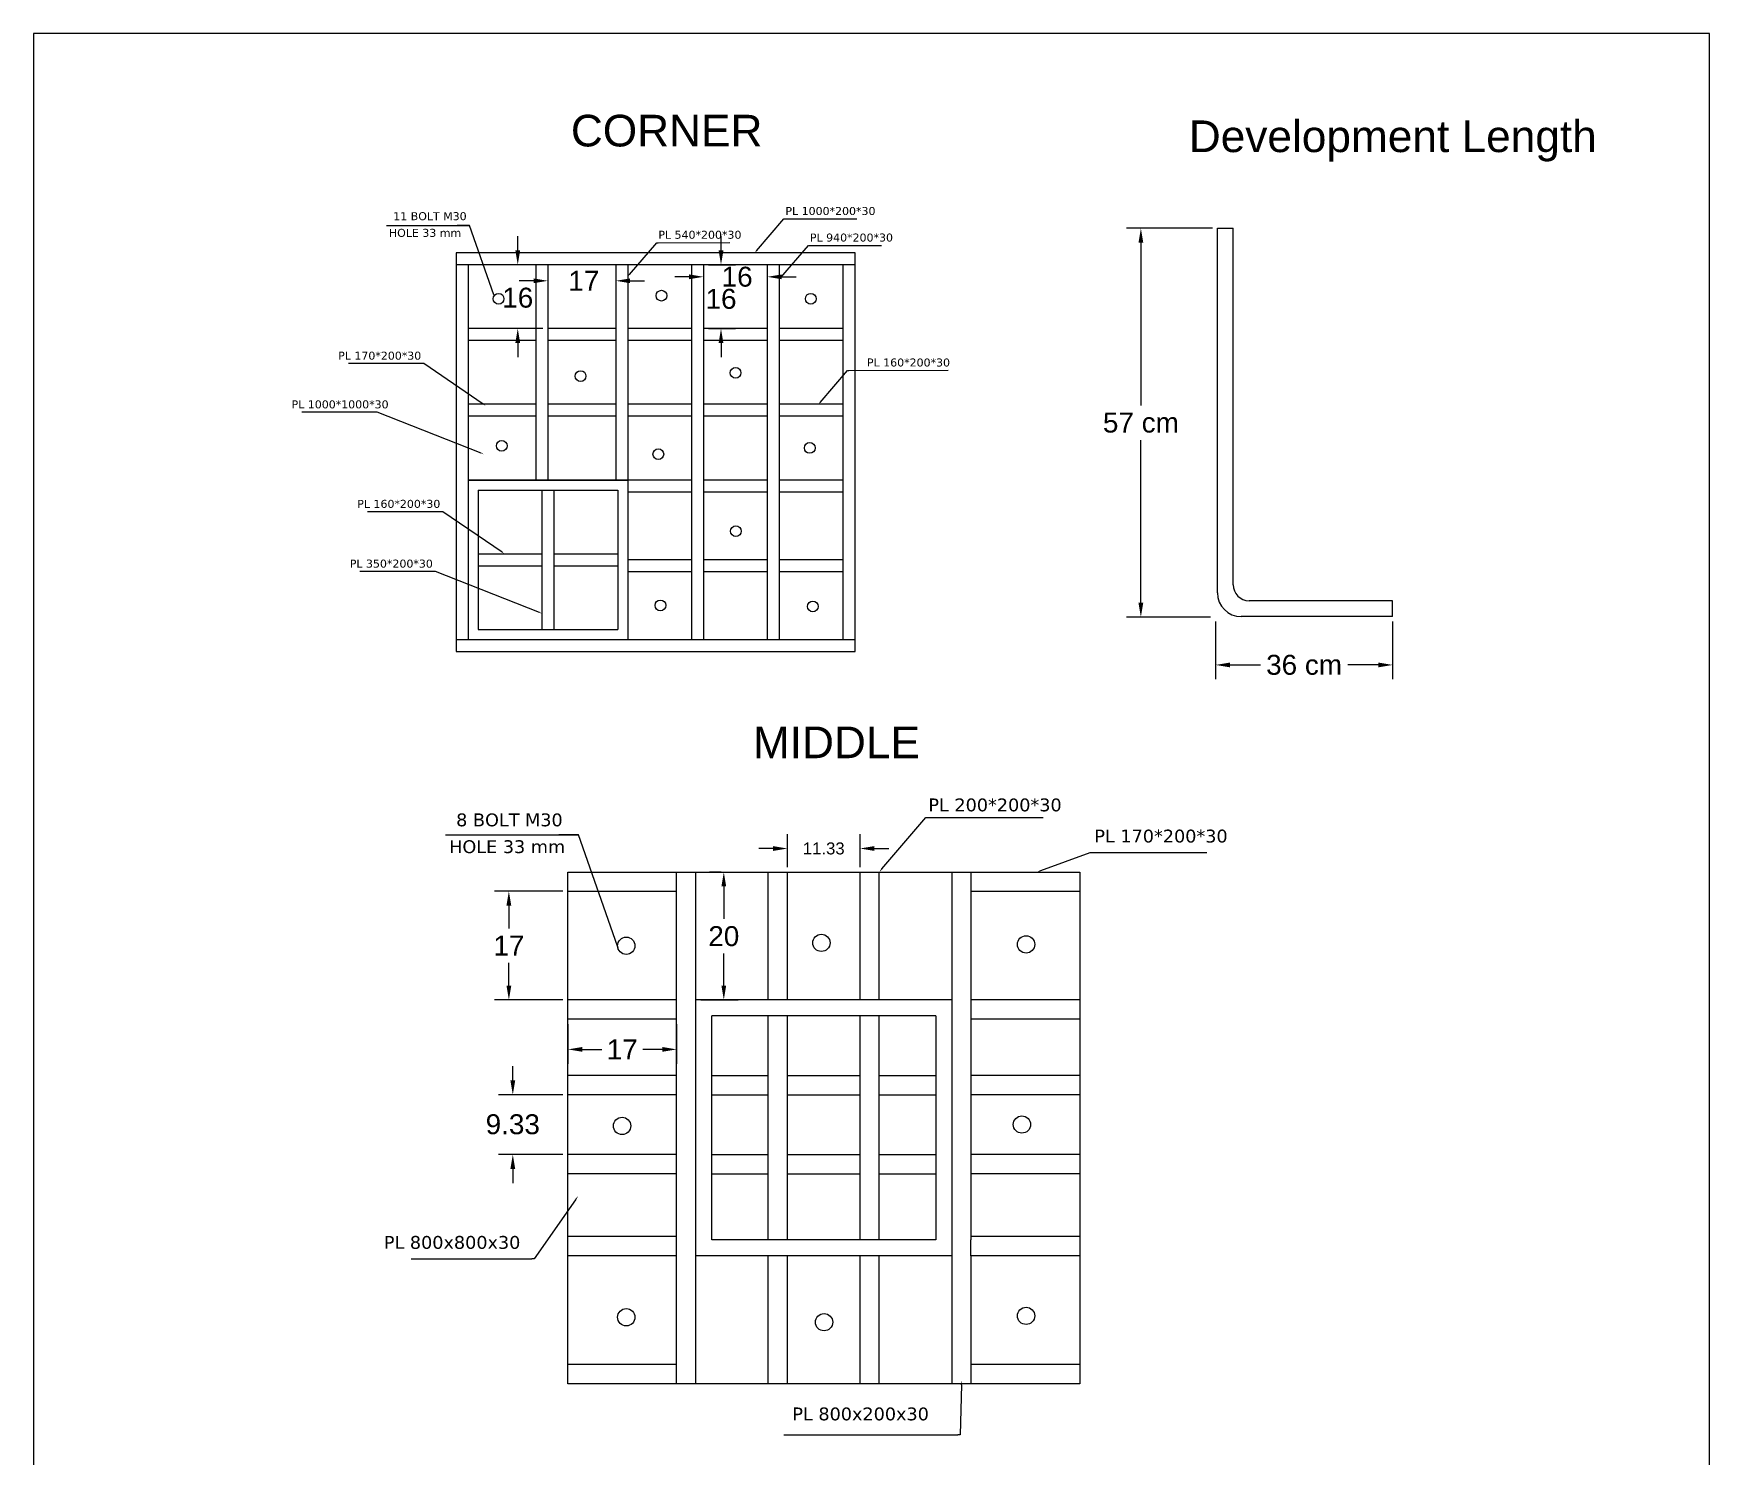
# Model space of a CAD drawing. Header units: metres. Extents: x 158 to 495, y 93 to 262.
# Drawn here: x 329.79 to 350.79, y 157.34 to 175.2 of the extents above; entities that cross this region are included whole.
import ezdxf
from ezdxf import colors
from ezdxf.entities.mleader import LeaderData, LeaderLine
from ezdxf.enums import TextEntityAlignment as Align
from ezdxf.math import Vec2, Vec3

# ---------------------------------------------------------------- set-up
doc = ezdxf.new("R2010")
doc.units = ezdxf.units.M
doc.header["$MEASUREMENT"] = 0
doc.styles.get("Standard").update_dxf_attribs({"font": 'arial.ttf'})
doc.styles.add('style1', font='verdana.ttf')
doc.dimstyles.get("Standard").update_dxf_attribs({"dimtxt": 0.18, "dimasz": 0.18, "dimexe": 0.18, "dimexo": 0.0625, "dimgap": 0.09, "dimtad": 0, "dimtih": 1, "dimtoh": 1, "dimdec": 4, "dimzin": 0, "dimdsep": 46, "dimtxsty": 'Standard', "dimcen": 0.09, "dimadec": 0, "dimazin": 0, "dimtfac": 1, "dimtdec": 4, "dimtofl": 0, "dimtmove": 0, "dimatfit": 3, "dimfxl": 1, "dimtolj": 1, "dimtzin": 0, "dimarcsym": 0})

# ---------------------------------------------------------------- blocks, each defined once
blk = doc.blocks.new('*D108')
at = {"color": 0, "lineweight": -2, "transparency": 16777216}
for p, q in [((336.424, 164.448), (335.568, 164.448)), ((335.748, 164.268), (335.748, 163.982)), ((335.748, 163.265), (335.748, 163.551)), ((336.424, 163.085), (335.568, 163.085))]:
    blk.add_line(p, q, dxfattribs=at)
at = {"color": 0, "transparency": 16777216}
for points in [[(335.718, 164.268), (335.778, 164.268), (335.748, 164.448)], [(335.718, 163.265), (335.778, 163.265), (335.748, 163.085)]]:
    blk.add_solid(points, dxfattribs=at)
at = {"layer": 'Defpoints', "color": 0, "transparency": 16777216}
for p in [(336.487, 164.448), (335.748, 163.085), (336.487, 163.085)]:
    blk.add_point(p, dxfattribs=at)
at = {"color": 0, "transparency": 16777216, "insert": (335.748, 163.766), "char_height": 0.18, "attachment_point": 5}
blk.add_mtext('\\A1;{\\H1.38889x;17}', dxfattribs=at)
blk = doc.blocks.new('*D109')
at = {"color": 0, "lineweight": -2, "transparency": 16777216}
for p, q in [((339.239, 164.751), (339.239, 165.163)), ((340.148, 164.751), (340.148, 165.163)), ((339.059, 164.983), (338.879, 164.983)), ((340.328, 164.983), (340.508, 164.983))]:
    blk.add_line(p, q, dxfattribs=at)
at = {"color": 0, "transparency": 16777216}
for points in [[(339.059, 165.013), (339.059, 164.953), (339.239, 164.983)], [(340.328, 165.013), (340.328, 164.953), (340.148, 164.983)]]:
    blk.add_solid(points, dxfattribs=at)
at = {"layer": 'Defpoints', "color": 0, "transparency": 16777216}
for p in [(340.148, 164.983), (339.239, 164.688), (340.148, 164.688)]:
    blk.add_point(p, dxfattribs=at)
at = {"color": 0, "transparency": 16777216, "insert": (339.693, 164.983), "char_height": 0.18, "attachment_point": 5}
blk.add_mtext('\\A1;{\\H0.83333x;11.33}', dxfattribs=at)
blk = doc.blocks.new('*D110')
at = {"color": 0, "lineweight": -2, "transparency": 16777216}
for p, q in [((335.797, 162.075), (335.797, 162.255)), ((336.424, 161.895), (335.617, 161.895)), ((336.424, 161.147), (335.617, 161.147)), ((335.797, 160.967), (335.797, 160.787))]:
    blk.add_line(p, q, dxfattribs=at)
at = {"color": 0, "transparency": 16777216}
for points in [[(335.767, 162.075), (335.827, 162.075), (335.797, 161.895)], [(335.767, 160.967), (335.827, 160.967), (335.797, 161.147)]]:
    blk.add_solid(points, dxfattribs=at)
at = {"layer": 'Defpoints', "color": 0, "transparency": 16777216}
for p in [(336.487, 161.895), (335.797, 161.147), (336.487, 161.147)]:
    blk.add_point(p, dxfattribs=at)
at = {"color": 0, "transparency": 16777216, "insert": (335.797, 161.525), "char_height": 0.18, "attachment_point": 5}
blk.add_mtext('\\A1;{\\H1.38889x;9.33}', dxfattribs=at)
blk = doc.blocks.new('*D111')
at = {"color": 0, "lineweight": -2, "transparency": 16777216}
for p, q in [((338.406, 164.688), (338.261, 164.688)), ((338.441, 164.508), (338.441, 164.1)), ((338.441, 163.265), (338.441, 163.665)), ((338.153, 163.085), (338.621, 163.085))]:
    blk.add_line(p, q, dxfattribs=at)
at = {"color": 0, "transparency": 16777216}
for points in [[(338.411, 164.508), (338.471, 164.508), (338.441, 164.688)], [(338.411, 163.265), (338.471, 163.265), (338.441, 163.085)]]:
    blk.add_solid(points, dxfattribs=at)
at = {"layer": 'Defpoints', "color": 0, "transparency": 16777216}
for p in [(338.441, 164.688), (338.469, 164.688), (338.09, 163.085)]:
    blk.add_point(p, dxfattribs=at)
at = {"color": 0, "transparency": 16777216, "insert": (338.441, 163.883), "char_height": 0.18, "attachment_point": 5}
blk.add_mtext('\\A1;{\\H1.38889x;20}', dxfattribs=at)
blk = doc.blocks.new('*D112')
at = {"color": 0, "lineweight": -2, "transparency": 16777216}
for p, q in [((336.487, 162.781), (336.487, 162.285)), ((337.85, 162.781), (337.85, 162.285)), ((336.667, 162.465), (336.911, 162.465)), ((337.67, 162.465), (337.425, 162.465))]:
    blk.add_line(p, q, dxfattribs=at)
at = {"color": 0, "transparency": 16777216}
for points in [[(336.667, 162.495), (336.667, 162.435), (336.487, 162.465)], [(337.67, 162.495), (337.67, 162.435), (337.85, 162.465)]]:
    blk.add_solid(points, dxfattribs=at)
at = {"layer": 'Defpoints', "color": 0, "transparency": 16777216}
for p in [(336.487, 162.844), (337.85, 162.844), (337.85, 162.465)]:
    blk.add_point(p, dxfattribs=at)
at = {"color": 0, "transparency": 16777216, "insert": (337.168, 162.465), "char_height": 0.18, "attachment_point": 5}
blk.add_mtext('\\A1;{\\H1.38889x;17}', dxfattribs=at)
blk = doc.blocks.new('*D118')
at = {"color": 0, "lineweight": -2, "transparency": 16777216}
for p, q in [((336.237, 172.237), (336.237, 171.919)), ((337.087, 172.237), (337.087, 171.919)), ((336.057, 172.099), (335.877, 172.099)), ((337.267, 172.099), (337.447, 172.099))]:
    blk.add_line(p, q, dxfattribs=at)
at = {"color": 0, "transparency": 16777216}
for points in [[(336.057, 172.129), (336.057, 172.069), (336.237, 172.099)], [(337.267, 172.129), (337.267, 172.069), (337.087, 172.099)]]:
    blk.add_solid(points, dxfattribs=at)
at = {"layer": 'Defpoints', "color": 0, "transparency": 16777216}
for p in [(336.237, 172.3), (337.087, 172.3), (337.087, 172.099)]:
    blk.add_point(p, dxfattribs=at)
at = {"color": 0, "transparency": 16777216, "insert": (336.687, 172.099), "char_height": 0.18, "attachment_point": 5}
blk.add_mtext('\\A1;{\\H1.38889x;17}', dxfattribs=at)
blk = doc.blocks.new('*D115')
at = {"color": 0, "lineweight": -2, "transparency": 16777216}
for p, q in [((335.859, 172.48), (335.859, 172.66)), ((336.175, 172.3), (335.679, 172.3)), ((336.175, 171.5), (335.679, 171.5)), ((335.859, 171.32), (335.859, 171.14))]:
    blk.add_line(p, q, dxfattribs=at)
at = {"color": 0, "transparency": 16777216}
for points in [[(335.829, 172.48), (335.889, 172.48), (335.859, 172.3)], [(335.829, 171.32), (335.889, 171.32), (335.859, 171.5)]]:
    blk.add_solid(points, dxfattribs=at)
at = {"layer": 'Defpoints', "color": 0, "transparency": 16777216}
for p in [(335.859, 172.3), (336.237, 172.3), (336.237, 171.5)]:
    blk.add_point(p, dxfattribs=at)
at = {"color": 0, "transparency": 16777216, "insert": (335.859, 171.886), "char_height": 0.18, "attachment_point": 5}
blk.add_mtext('\\A1;{\\H1.38889x;16}', dxfattribs=at)
blk = doc.blocks.new('*D116')
at = {"color": 0, "lineweight": -2, "transparency": 16777216}
for p, q in [((338.186, 172.237), (338.186, 171.969)), ((338.986, 172.237), (338.986, 171.969)), ((338.006, 172.149), (337.826, 172.149)), ((339.166, 172.149), (339.346, 172.149))]:
    blk.add_line(p, q, dxfattribs=at)
at = {"color": 0, "transparency": 16777216}
for points in [[(338.006, 172.179), (338.006, 172.119), (338.186, 172.149)], [(339.166, 172.179), (339.166, 172.119), (338.986, 172.149)]]:
    blk.add_solid(points, dxfattribs=at)
at = {"layer": 'Defpoints', "color": 0, "transparency": 16777216}
for p in [(338.186, 172.3), (338.986, 172.3), (338.986, 172.149)]:
    blk.add_point(p, dxfattribs=at)
at = {"color": 0, "transparency": 16777216, "insert": (338.608, 172.149), "char_height": 0.18, "attachment_point": 5}
blk.add_mtext('\\A1;{\\H1.38889x;16}', dxfattribs=at)
blk = doc.blocks.new('*D117')
at = {"color": 0, "lineweight": -2, "transparency": 16777216}
for p, q in [((338.406, 172.48), (338.406, 172.66)), ((338.249, 172.3), (338.586, 172.3)), ((338.249, 171.5), (338.586, 171.5)), ((338.406, 171.32), (338.406, 171.14))]:
    blk.add_line(p, q, dxfattribs=at)
at = {"color": 0, "transparency": 16777216}
for points in [[(338.376, 172.48), (338.436, 172.48), (338.406, 172.3)], [(338.376, 171.32), (338.436, 171.32), (338.406, 171.5)]]:
    blk.add_solid(points, dxfattribs=at)
at = {"layer": 'Defpoints', "color": 0, "transparency": 16777216}
for p in [(338.186, 172.3), (338.186, 171.5), (338.406, 171.5)]:
    blk.add_point(p, dxfattribs=at)
at = {"color": 0, "transparency": 16777216, "insert": (338.406, 171.871), "char_height": 0.18, "attachment_point": 5}
blk.add_mtext('\\A1;{\\H1.38889x;16}', dxfattribs=at)
blk = doc.blocks.new('*D119')
at = {"color": 0, "lineweight": -2, "transparency": 16777216}
for p, q in [((344.603, 167.827), (344.603, 167.104)), ((346.821, 167.827), (346.821, 167.104)), ((344.783, 167.284), (345.165, 167.284)), ((346.641, 167.284), (346.259, 167.284))]:
    blk.add_line(p, q, dxfattribs=at)
at = {"color": 0, "transparency": 16777216}
for points in [[(344.783, 167.314), (344.783, 167.254), (344.603, 167.284)], [(346.641, 167.314), (346.641, 167.254), (346.821, 167.284)]]:
    blk.add_solid(points, dxfattribs=at)
at = {"layer": 'Defpoints', "color": 0, "transparency": 16777216}
for p in [(344.603, 167.89, 0), (346.821, 167.89, 0), (344.603, 167.284)]:
    blk.add_point(p, dxfattribs=at)
at = {"color": 0, "transparency": 16777216, "insert": (345.712, 167.284), "char_height": 0.18, "attachment_point": 5}
blk.add_mtext('\\A1;{\\H1.38889x;36 cm}', dxfattribs=at)
blk = doc.blocks.new('*D120')
at = {"color": 0, "lineweight": -2, "transparency": 16777216}
for p, q in [((344.563, 172.757), (343.487, 172.757)), ((343.667, 172.577), (343.667, 170.537)), ((343.667, 168.063), (343.667, 170.103)), ((344.541, 167.883), (343.487, 167.883))]:
    blk.add_line(p, q, dxfattribs=at)
at = {"color": 0, "transparency": 16777216}
for points in [[(343.637, 172.577), (343.697, 172.577), (343.667, 172.757)], [(343.637, 168.063), (343.697, 168.063), (343.667, 167.883)]]:
    blk.add_solid(points, dxfattribs=at)
at = {"layer": 'Defpoints', "color": 0, "transparency": 16777216}
for p in [(344.625, 172.757, 0), (343.667, 167.883), (344.603, 167.883)]:
    blk.add_point(p, dxfattribs=at)
at = {"color": 0, "transparency": 16777216, "insert": (343.667, 170.32), "char_height": 0.18, "attachment_point": 5}
blk.add_mtext('\\A1;{\\H1.38889x;57 cm}', dxfattribs=at)

msp = doc.modelspace()

# ---------------------------------------------------------------- linework, layer by layer
for p, q in [((329.79165, 175.19882), (329.79165, 145.49882)), ((350.79165, 175.19882), (329.79165, 175.19882)), ((350.79165, 145.49882), (350.79165, 175.19882)), ((339.21154, 172.87451), (340.10969, 172.87581)), ((334.21533, 172.79233), (335.25363, 172.79233)), ((344.62504, 172.75688), (344.82467, 172.75688)), ((335.08798, 172.44977), (335.08798, 167.45235)), ((340.0854, 172.44977), (335.08798, 172.44977)), ((337.61949, 172.57669), (338.51764, 172.57798)), ((339.51852, 172.54161), (340.41666, 172.54291)), ((340.0854, 167.45235), (340.0854, 172.44977)), ((340.0854, 172.29985), (335.08798, 172.29985)), ((335.2379, 172.29985), (335.2379, 167.60227)), ((336.08746, 172.29985), (336.08746, 169.60124)), ((336.23738, 172.29985), (336.23738, 169.60124)), ((337.08695, 172.29985), (337.08695, 169.60124)), ((337.23687, 172.29985), (337.23687, 169.60124)), ((338.03646, 172.29985), (338.03646, 167.60227)), ((338.18638, 172.29985), (338.18638, 167.60227)), ((338.98597, 172.29985), (338.98597, 167.60227)), ((339.13589, 172.29985), (339.13589, 167.60227)), ((339.93548, 167.60227), (339.93548, 172.29985)), ((336.08746, 171.50026), (335.2379, 171.50026)), ((337.08695, 171.50026), (336.23738, 171.50026)), ((338.03646, 171.50026), (337.23687, 171.50026)), ((338.98597, 171.50026), (338.18638, 171.50026)), ((339.93548, 171.50026), (339.13589, 171.50026)), ((336.08746, 171.35034), (335.2379, 171.35034)), ((337.08695, 171.35034), (336.23738, 171.35034)), ((338.03646, 171.35034), (337.23687, 171.35034)), ((338.98597, 171.35034), (338.18638, 171.35034)), ((339.93548, 171.35034), (339.13589, 171.35034)), ((340.00899, 170.97549), (341.25238, 170.97679)), ((336.08746, 170.55075), (335.2379, 170.55075)), ((337.08695, 170.55075), (336.23738, 170.55075)), ((338.03646, 170.55075), (337.23687, 170.55075)), ((338.98597, 170.55075), (338.18638, 170.55075)), ((339.93548, 170.55075), (339.13589, 170.55075)), ((336.08746, 170.40083), (335.2379, 170.40083)), ((337.08695, 170.40083), (336.23738, 170.40083)), ((338.03646, 170.40083), (337.23687, 170.40083)), ((338.98597, 170.40083), (338.18638, 170.40083)), ((339.93548, 170.40083), (339.13589, 170.40083)), ((335.2379, 169.60124), (337.23687, 169.60124)), ((338.03646, 169.60124), (335.2379, 169.60124)), ((335.36283, 169.4763), (335.36283, 167.72721)), ((335.36283, 169.4763), (337.11193, 169.4763)), ((336.16242, 169.4763), (336.16242, 167.72721)), ((336.31234, 169.4763), (336.31234, 167.72721)), ((337.11193, 169.4763), (337.11193, 167.72721)), ((337.23687, 169.60124), (337.23687, 167.60227)), ((338.98597, 169.60124), (338.18638, 169.60124)), ((339.93548, 169.60124), (339.13589, 169.60124)), ((338.03646, 169.45132), (337.23687, 169.45132)), ((338.98597, 169.45132), (338.18638, 169.45132)), ((339.93548, 169.45132), (339.13589, 169.45132)), ((335.36283, 168.67672), (336.16242, 168.67672)), ((336.31234, 168.67672), (337.11193, 168.67672)), ((335.36283, 168.52679), (336.16242, 168.52679)), ((336.31234, 168.52679), (337.11193, 168.52679)), ((338.03646, 168.60175), (337.23687, 168.60175)), ((338.03646, 168.45183), (337.23687, 168.45183)), ((338.98597, 168.60175), (338.18638, 168.60175)), ((338.98597, 168.45183), (338.18638, 168.45183)), ((339.93548, 168.60175), (339.13589, 168.60175)), ((339.93548, 168.45183), (339.13589, 168.45183)), ((335.08798, 167.60227), (340.0854, 167.60227)), ((335.36283, 167.72721), (337.11193, 167.72721)), ((335.08798, 167.45235), (340.0854, 167.45235)), ((341.00211, 165.36965), (342.44315, 165.37174)), ((334.95282, 165.15439), (336.61872, 165.15439)), ((343.033, 164.93481), (344.49339, 164.93481)), ((336.48654, 164.68817), (342.9011, 164.68817)), ((336.48654, 158.27362), (336.48654, 164.68817)), ((337.84963, 163.08454), (337.84963, 164.68817)), ((338.09018, 158.27362), (338.09018, 164.68817)), ((338.99864, 163.08454), (338.99864, 164.68817)), ((339.23919, 163.08454), (339.23919, 164.68817)), ((340.14765, 163.08454), (340.14765, 164.68817)), ((340.3882, 163.08454), (340.3882, 164.68817)), ((341.29746, 164.68817), (341.29746, 158.27362)), ((341.538, 164.68817), (341.538, 163.08454)), ((342.9011, 164.68817), (342.9011, 158.27362)), ((336.48654, 164.44763), (337.84963, 164.44763)), ((341.538, 164.44763), (342.9011, 164.44763)), ((337.84963, 163.08454), (336.48654, 163.08454)), ((337.84963, 162.88408), (337.84963, 163.08454)), ((341.29746, 163.08454), (338.09018, 163.08454)), ((342.9011, 163.08454), (341.538, 163.08454)), ((341.538, 163.08454), (341.538, 162.88408)), ((337.84963, 162.84399), (336.48654, 162.84399)), ((337.84963, 160.07771), (337.84963, 162.88408)), ((341.097, 162.88408), (338.29064, 162.88408)), ((338.29064, 160.07771), (338.29064, 162.88408)), ((338.99864, 160.07771), (338.99864, 162.88408)), ((339.23919, 160.07771), (339.23919, 162.88408)), ((340.14765, 160.07771), (340.14765, 162.88408)), ((340.3882, 160.07771), (340.3882, 162.88408)), ((341.097, 162.88408), (341.097, 160.07771)), ((341.538, 162.88408), (341.538, 160.07771)), ((342.9011, 162.84399), (341.538, 162.84399)), ((337.84963, 162.13598), (336.48654, 162.13598)), ((338.29064, 162.13598), (338.99864, 162.13598)), ((339.23919, 162.13598), (340.14765, 162.13598)), ((340.3882, 162.13598), (341.097, 162.13598)), ((342.9011, 162.13598), (341.538, 162.13598)), ((337.84963, 161.89544), (336.48654, 161.89544)), ((338.29064, 161.89544), (338.99864, 161.89544)), ((339.23919, 161.89544), (340.14765, 161.89544)), ((340.3882, 161.89544), (341.097, 161.89544)), ((342.9011, 161.89544), (341.538, 161.89544)), ((337.84963, 161.14734), (336.48654, 161.14734)), ((338.29064, 161.14734), (338.99864, 161.14734)), ((339.23919, 161.14734), (340.14765, 161.14734)), ((340.3882, 161.14734), (341.097, 161.14734)), ((342.9011, 161.14734), (341.538, 161.14734)), ((337.84963, 160.90679), (336.48654, 160.90679)), ((338.29064, 160.90679), (338.99864, 160.90679)), ((339.23919, 160.90679), (340.14765, 160.90679)), ((340.3882, 160.90679), (341.097, 160.90679)), ((342.9011, 160.90679), (341.538, 160.90679)), ((337.84963, 160.1178), (336.48654, 160.1178)), ((337.84963, 159.87726), (337.84963, 160.07771)), ((341.097, 160.07771), (338.29064, 160.07771)), ((342.9011, 160.1178), (341.538, 160.1178)), ((341.538, 159.87726), (341.538, 160.07771)), ((334.52477, 159.83917), (336.03452, 159.83917)), ((337.84963, 159.87726), (336.48654, 159.87726)), ((337.84963, 158.27362), (337.84963, 159.87726)), ((341.29746, 159.87726), (338.09018, 159.87726)), ((338.99864, 158.27362), (338.99864, 159.87726)), ((339.23919, 158.27362), (339.23919, 159.87726)), ((340.14765, 158.27362), (340.14765, 159.87726)), ((340.3882, 158.27362), (340.3882, 159.87726)), ((341.538, 159.87726), (341.538, 158.27362)), ((342.9011, 159.87726), (341.538, 159.87726)), ((337.84963, 158.51416), (336.48654, 158.51416)), ((342.9011, 158.51416), (341.538, 158.51416)), ((342.9011, 158.27362), (336.48654, 158.27362)), ((339.19139, 157.63393), (341.37199, 157.63393))]:
    msp.add_line(p, q)
at = {"ltscale": 0.3}
for p, q in [((344.62504, 168.18918), (344.62504, 172.75688)), ((344.82467, 168.289), (344.82467, 172.75688)), ((346.82095, 168.08937), (345.02429, 168.08937)), ((346.82095, 167.88974), (346.82095, 168.08937)), ((346.82095, 167.88974), (344.92448, 167.88974))]:
    msp.add_line(p, q, dxfattribs=at)
for centre, radius in [((335.6191, 171.87381), 0.06747), ((337.65989, 171.91303), 0.06747), ((339.53062, 171.87381), 0.06747), ((336.64647, 170.90407), 0.06747), ((338.58871, 170.9456), 0.06747), ((335.65834, 170.03046), 0.06747), ((337.62065, 169.92587), 0.06747), ((339.51754, 170.00432), 0.06747), ((338.59248, 168.96048), 0.06747), ((337.64681, 168.03023), 0.06747), ((339.55678, 168.01716), 0.06747), ((337.21907, 163.76372), 0.10825), ((339.66396, 163.80026), 0.10825), ((342.22877, 163.78123), 0.10825), ((337.16652, 161.50559), 0.10825), ((342.17622, 161.5231), 0.10825), ((337.21907, 159.10742), 0.10825), ((342.22877, 159.12493), 0.10825), ((339.697, 159.04558), 0.10825)]:
    msp.add_circle(centre, radius)
for centre, radius in [((345.02429, 168.289), 0.19963), ((344.92448, 168.18918), 0.29944)]:
    msp.add_arc(centre, radius, 180, 270, dxfattribs=at)

# ---------------------------------------------------------------- texts
for s, height, p in [('CORNER', 0.396573, (336.52488, 174.17973)), ('Development Length', 0.3965733, (344.26722, 174.10907)), ('MIDDLE ', 0.396573, (338.80584, 166.51165))]:
    msp.add_text(s, height=height).set_placement(p, align=Align.TOP_LEFT)
at = {"attachment_point": 1, "style": 'style1'}
for s, width, gutter_width, insert, char_height in [('11 BOLT M30', 1.1579458, 0.1857, (334.29916, 172.95929), 0.1002781), ('PL 1000*200*30 ', 1.8165567, 0.24987, (339.21291, 173.02428), 0.1002781), ('HOLE 33 mm', 1.1579458, 0.1857, (334.24466, 172.74996), 0.100278), ('PL 540*200*30 ', 1.8165567, 0.24987, (337.62086, 172.72645), 0.1002781), ('PL 940*200*30 ', 1.8165567, 0.24987, (339.51989, 172.69138), 0.1002781), ('PL 170*200*30 ', 1.8165567, 0.24987, (333.60865, 171.21089), 0.1002781), ('PL 160*200*30 ', 1.8165567, 0.24987, (340.23478, 171.12526), 0.1002781), ('PL 1000*1000*30 ', 1.8165567, 0.24987, (333.02491, 170.60037), 0.1002781), ('PL 160*200*30 ', 1.8165567, 0.24987, (333.84793, 169.35325), 0.1002781), ('PL 350*200*30 ', 1.8165567, 0.24987, (333.75423, 168.60413), 0.1002781), ('PL 200*200*30 ', 2.9146028, 0.40091, (341.00431, 165.60995), 0.1608928), ('8 BOLT M30', 1.8578843, 0.29795, (335.08731, 165.42227), 0.160893), ('HOLE 33 mm', 1.8578843, 0.29795, (334.99988, 165.08642), 0.160893), ('PL 170*200*30 ', 2.9146028, 0.40091, (343.08402, 165.21939), 0.1608928), ('PL 800x800x30', 2.9146028, 0.40091, (334.1811, 160.12608), 0.1608928), ('PL 800x200x30', 2.9146028, 0.40091, (339.30002, 157.97612), 0.1608928)]:
    msp.add_mtext_dynamic_manual_height_columns(s, width=width, gutter_width=gutter_width, heights=[0], dxfattribs=dict(at, insert=insert, char_height=char_height))

# ---------------------------------------------------------------- dimensions: what is measured, and where the dimension line sits
for base, p1, p2, angle, text, picture, middle, dimtype in [((335.85942, 172.29985), (336.23738, 171.50026), (336.23738, 172.29985), 90, '{\\H1.38889x;16}', '*D115', (335.85942, 171.88582), 161), ((338.40615, 171.50026), (338.18638, 172.29985), (338.18638, 171.50026), 270, '{\\H1.38889x;16}', '*D117', (338.40615, 171.87059), 161), ((335.7965, 161.14734), (336.48654, 161.89544), (336.48654, 161.14734), 90, '{\\H1.38889x;9.33}', '*D110', (335.7965, 161.52469), 160)]:
    dim = msp.add_linear_dim(base=base, p1=p1, p2=p2, angle=angle, text=text, dimstyle='Standard')
    dim.commit()
    dim.dimension.update_dxf_attribs({"geometry": picture, "text_midpoint": middle, "dimtype": dimtype})
for base, p1, p2, text, picture, middle in [((343.66675, 167.88349, 0.00004), (344.62504, 172.75688), (344.60336, 167.88349, 0.00004), '{\\H1.38889x;57 cm}', '*D120', (343.66675, 170.32018, 0.00004)), ((335.74756, 163.08454), (336.48654, 164.44763), (336.48654, 163.08454), '{\\H1.38889x;17}', '*D108', (335.74756, 163.76608))]:
    dim = msp.add_linear_dim(base=base, p1=p1, p2=p2, angle=90, text=text, dimstyle='Standard')
    dim.commit()
    dim.dimension.update_dxf_attribs({"geometry": picture, "text_midpoint": middle})
for base, p1, p2, text, picture, middle in [((337.08695, 172.09919), (336.23738, 172.29985), (337.08695, 172.29985), '{\\H1.38889x;17}', '*D118', (336.68673, 172.09919)), ((338.98597, 172.14872), (338.18638, 172.29985), (338.98597, 172.29985), '{\\H1.38889x;16}', '*D116', (338.6082, 172.14872)), ((340.14765, 164.9829), (339.23919, 164.68817), (340.14765, 164.68817), '{\\H0.83333x;11.33}', '*D109', (339.69342, 164.9829))]:
    dim = msp.add_linear_dim(base=base, p1=p1, p2=p2, text=text, dimstyle='Standard')
    dim.commit()
    dim.dimension.update_dxf_attribs({"geometry": picture, "text_midpoint": middle, "dimtype": 160})
for base, p1, p2, text, picture, middle in [((344.60336, 167.28423, 0.00004), (346.82095, 167.88974), (344.60336, 167.88974), '{\\H1.38889x;36 cm}', '*D119', (345.71216, 167.28423, 0.00004)), ((337.84963, 162.46488), (336.48654, 162.84399), (337.84963, 162.84399), '{\\H1.38889x;17}', '*D112', (337.16809, 162.46488))]:
    dim = msp.add_linear_dim(base=base, p1=p1, p2=p2, text=text, dimstyle='Standard')
    dim.commit()
    dim.dimension.update_dxf_attribs({"geometry": picture, "text_midpoint": middle})
dim = msp.add_linear_dim(base=(338.44144, 164.68817), p1=(338.09018, 163.08454), p2=(338.46851, 164.68817), angle=90, text='{\\H1.38889x;20}', dimstyle='Standard', override={"dimdec": 2})
dim.commit()
dim.dimension.update_dxf_attribs({"geometry": '*D111', "text_midpoint": (338.44144, 163.88254), "dimtype": 160})

# ---------------------------------------------------------------- leaders
ml = msp.add_multileader_mtext('Standard')
ml.set_content('', color=256)
ml.set_leader_properties()
ml.build(insert=Vec2(0, 0))
ml.multileader.update_dxf_attribs({"dogleg_length": 0.36, "arrow_head_size": 0.03263})
ctx = ml.context
ctx.base_point, ctx.char_height, ctx.arrow_head_size, ctx.landing_gap_size, ctx.plane_origin = Vec3(339.21154, 172.87451), 0.009, 0.03263, 0.0045, Vec3(338.82892, 172.44977)
notes = []
notes.append((ctx, [(0, (1, 1, 0), (339.19355, 172.87451), (1, 0), 0.01799, [(0, [(338.82892, 172.44977)], 0, [])])]))
ctx.mtext.insert, ctx.mtext.flow_direction = Vec3(339.21604, 172.87901), 5
ml = msp.add_multileader_mtext('Standard')
ml.set_content('', color=256)
ml.set_leader_properties()
ml.build(insert=Vec2(0, 0))
ml.multileader.update_dxf_attribs({"dogleg_length": 0.36, "arrow_head_size": 0.03263})
ctx = ml.context
ctx.base_point, ctx.char_height, ctx.arrow_head_size, ctx.landing_gap_size, ctx.plane_origin = Vec3(335.09128, 172.79233), 0.009, 0.03263, 0.0045, Vec3(335.74989, 172.11463)
ctx.text_align_type = 2
notes.append((ctx, [(0, (1, 1, 0), (335.25363, 172.79233), (-1, 0), 0.15335, [(0, [(335.57093, 171.89238)], 0, [])])]))
ctx.mtext.insert, ctx.mtext.alignment, ctx.mtext.flow_direction = Vec3(335.09577, 172.79683), 3, 5
ml = msp.add_multileader_mtext('Standard')
ml.set_content('', color=256)
ml.set_leader_properties()
ml.build(insert=Vec2(0, 0))
ml.multileader.update_dxf_attribs({"dogleg_length": 0.36, "arrow_head_size": 0.03263})
ctx = ml.context
ctx.base_point, ctx.char_height, ctx.arrow_head_size, ctx.landing_gap_size, ctx.plane_origin = Vec3(337.61949, 172.57669), 0.009, 0.03263, 0.0045, Vec3(337.23687, 172.15195)
notes.append((ctx, [(0, (1, 1, 0), (337.6015, 172.57669), (1, 0), 0.01799, [(0, [(337.23687, 172.15195)], 0, [])])]))
ctx.mtext.insert, ctx.mtext.flow_direction = Vec3(337.62399, 172.58118), 5
ml = msp.add_multileader_mtext('Standard')
ml.set_content('', color=256)
ml.set_leader_properties()
ml.build(insert=Vec2(0, 0))
ml.multileader.update_dxf_attribs({"dogleg_length": 0.36, "arrow_head_size": 0.03263})
ctx = ml.context
ctx.base_point, ctx.char_height, ctx.arrow_head_size, ctx.landing_gap_size, ctx.plane_origin = Vec3(339.51852, 172.54161), 0.009, 0.03263, 0.0045, Vec3(339.13589, 172.11687)
notes.append((ctx, [(0, (1, 1, 0), (339.50052, 172.54161), (1, 0), 0.01799, [(0, [(339.13589, 172.11687)], 0, [])])]))
ctx.mtext.insert, ctx.mtext.flow_direction = Vec3(339.52301, 172.54611), 5
ml = msp.add_multileader_mtext('Standard')
ml.set_content('', color=256)
ml.set_leader_properties()
ml.build(insert=Vec2(0, 0))
ml.multileader.update_dxf_attribs({"dogleg_length": 0.36, "arrow_head_size": 0.03263})
ctx = ml.context
ctx.base_point, ctx.char_height, ctx.arrow_head_size, ctx.landing_gap_size, ctx.plane_origin = Vec3(333.72738, 171.0625), 0.009, 0.03263, 0.0045, Vec3(335.63078, 170.75772)
ctx.text_align_type = 2
notes.append((ctx, [(0, (1, 1, 0), (334.68142, 171.0625), (-1, 0), 0.94505, [(0, [(335.45182, 170.53547)], 0, [])])]))
ctx.mtext.insert, ctx.mtext.alignment, ctx.mtext.flow_direction = Vec3(333.73188, 171.067), 3, 5
ml = msp.add_multileader_mtext('Standard')
ml.set_content('', color=256)
ml.set_leader_properties()
ml.build(insert=Vec2(0, 0))
ml.multileader.update_dxf_attribs({"dogleg_length": 0.36, "arrow_head_size": 0.03263})
ctx = ml.context
ctx.base_point, ctx.char_height, ctx.arrow_head_size, ctx.landing_gap_size, ctx.plane_origin = Vec3(340.00899, 170.97549), 0.009, 0.03263, 0.0045, Vec3(339.62636, 170.55075)
notes.append((ctx, [(0, (1, 1, 0), (339.991, 170.97549), (1, 0), 0.01799, [(0, [(339.62636, 170.55075)], 0, [])])]))
ctx.mtext.insert, ctx.mtext.flow_direction = Vec3(340.01349, 170.97999), 5
ml = msp.add_multileader_mtext('Standard')
ml.set_content('', color=256)
ml.set_leader_properties()
ml.build(insert=Vec2(0, 0))
ml.multileader.update_dxf_attribs({"dogleg_length": 0.36, "arrow_head_size": 0.03263})
ctx = ml.context
ctx.base_point, ctx.char_height, ctx.arrow_head_size, ctx.landing_gap_size, ctx.plane_origin = Vec3(333.14364, 170.45198), 0.009, 0.03263, 0.0045, Vec3(335.04704, 170.1472)
ctx.text_align_type = 2
notes.append((ctx, [(0, (1, 1, 0), (334.09768, 170.45198), (-1, 0), 0.94505, [(0, [(335.43311, 169.92495)], 0, [])])]))
ctx.mtext.insert, ctx.mtext.alignment, ctx.mtext.flow_direction = Vec3(333.14814, 170.45648), 3, 5
ml = msp.add_multileader_mtext('Standard')
ml.set_content('', color=256)
ml.set_leader_properties()
ml.build(insert=Vec2(0, 0))
ml.multileader.update_dxf_attribs({"dogleg_length": 0.36, "arrow_head_size": 0.03263})
ctx = ml.context
ctx.base_point, ctx.char_height, ctx.arrow_head_size, ctx.landing_gap_size, ctx.plane_origin = Vec3(333.96665, 169.20486), 0.009, 0.03263, 0.0045, Vec3(335.87006, 168.90008)
ctx.text_align_type = 2
notes.append((ctx, [(0, (1, 1, 0), (334.9207, 169.20486), (-1, 0), 0.94505, [(0, [(335.6911, 168.67783)], 0, [])])]))
ctx.mtext.insert, ctx.mtext.alignment, ctx.mtext.flow_direction = Vec3(333.97115, 169.20936), 3, 5
ml = msp.add_multileader_mtext('Standard')
ml.set_content('', color=256)
ml.set_leader_properties()
ml.build(insert=Vec2(0, 0))
ml.multileader.update_dxf_attribs({"dogleg_length": 0.36, "arrow_head_size": 0.03263})
ctx = ml.context
ctx.base_point, ctx.char_height, ctx.arrow_head_size, ctx.landing_gap_size, ctx.plane_origin = Vec3(333.87295, 168.45574), 0.009, 0.03263, 0.0045, Vec3(335.77636, 168.15096)
ctx.text_align_type = 2
notes.append((ctx, [(0, (1, 1, 0), (334.82699, 168.45574), (-1, 0), 0.94505, [(0, [(336.16242, 167.92871)], 0, [])])]))
ctx.mtext.insert, ctx.mtext.alignment, ctx.mtext.flow_direction = Vec3(333.87745, 168.46024), 3, 5
ml = msp.add_multileader_mtext('Standard')
ml.set_content('', color=256)
ml.set_leader_properties()
ml.build(insert=Vec2(0, 0))
ml.multileader.update_dxf_attribs({"dogleg_length": 0.36, "arrow_head_size": 0.05236})
ctx = ml.context
ctx.base_point, ctx.char_height, ctx.arrow_head_size, ctx.landing_gap_size, ctx.plane_origin = Vec3(341.00211, 165.36965), 0.01443, 0.05236, 0.00722, Vec3(340.3882, 164.68817)
notes.append((ctx, [(0, (1, 1, 0), (340.97324, 165.36965), (1, 0), 0.02887, [(0, [(340.3882, 164.68817)], 0, [])])]))
ctx.mtext.insert, ctx.mtext.flow_direction = Vec3(341.00932, 165.37687), 5
ml = msp.add_multileader_mtext('Standard')
ml.set_content('', color=256)
ml.set_leader_properties()
ml.build(insert=Vec2(0, 0))
ml.multileader.update_dxf_attribs({"dogleg_length": 0.36, "arrow_head_size": 0.05236})
ctx = ml.context
ctx.base_point, ctx.char_height, ctx.arrow_head_size, ctx.landing_gap_size, ctx.plane_origin = Vec3(336.35824, 165.15439), 0.01443, 0.05236, 0.00722, Vec3(337.41496, 164.06704)
ctx.text_align_type = 2
notes.append((ctx, [(0, (1, 1, 0), (336.61872, 165.15439), (-1, 0), 0.24605, [(0, [(337.12782, 163.71045)], 0, [])])]))
ctx.mtext.insert, ctx.mtext.alignment, ctx.mtext.flow_direction = Vec3(336.36546, 165.16161), 3, 5
ml = msp.add_multileader_mtext('Standard')
ml.set_content('', color=256)
ml.set_leader_properties()
ml.build(insert=Vec2(0, 0))
ml.multileader.update_dxf_attribs({"dogleg_length": 0.36, "arrow_head_size": 0.05236})
ctx = ml.context
ctx.base_point, ctx.char_height, ctx.arrow_head_size, ctx.landing_gap_size, ctx.plane_origin = Vec3(343.06187, 164.93481), 0.01443, 0.05236, 0.00722, Vec3(342.36572, 164.68817)
notes.append((ctx, [(0, (1, 1, 0), (343.033, 164.93481), (1, 0), 0.02887, [(0, [(342.36572, 164.68817)], 0, [])])]))
ctx.mtext.insert, ctx.mtext.flow_direction = Vec3(343.06909, 164.94203), 5
ml = msp.add_multileader_mtext('Standard')
ml.set_content('', color=256)
ml.set_leader_properties()
ml.build(insert=Vec2(0, 0))
ml.multileader.update_dxf_attribs({"dogleg_length": 0.36, "arrow_head_size": 0.05236})
ctx = ml.context
ctx.base_point, ctx.char_height, ctx.arrow_head_size, ctx.landing_gap_size, ctx.plane_origin = Vec3(336.02009, 159.83917), 0.01443, 0.05236, 0.00722, Vec3(336.61357, 159.43096)
ctx.text_align_type = 2
notes.append((ctx, [(0, (1, 1, 0), (336.06339, 159.83917), (-1, 0), 0.02887, [(0, [(336.61357, 160.62321)], 0, [])])]))
ctx.mtext.insert, ctx.mtext.alignment, ctx.mtext.flow_direction = Vec3(336.0273, 159.84639), 3, 5
ml = msp.add_multileader_mtext('Standard')
ml.set_content('', color=256)
ml.set_leader_properties()
ml.build(insert=Vec2(0, 0))
ml.multileader.update_dxf_attribs({"dogleg_length": 0.36, "arrow_head_size": 0.05236})
ctx = ml.context
ctx.base_point, ctx.char_height, ctx.arrow_head_size, ctx.landing_gap_size, ctx.plane_origin = Vec3(341.35755, 157.63393), 0.01443, 0.05236, 0.00722, Vec3(341.95103, 157.22572)
ctx.text_align_type = 2
notes.append((ctx, [(0, (1, 1, 0), (341.40085, 157.63393), (-1, 0), 0.02887, [(0, [(341.42012, 158.31219)], 0, [])])]))
ctx.mtext.insert, ctx.mtext.alignment, ctx.mtext.flow_direction = Vec3(341.36477, 157.64115), 3, 5
for ctx, leaders in notes:
    for number, flags, end, landing, length, lines in leaders:
        leader = LeaderData()
        leader.index, (leader.has_last_leader_line, leader.has_dogleg_vector, leader.attachment_direction) = number, flags
        leader.last_leader_point, leader.dogleg_vector, leader.dogleg_length = Vec3(end), Vec3(landing), length
        for number, points, colour, breaks in lines:
            line = LeaderLine()
            line.index, line.vertices, line.color, line.breaks = number, Vec3.list(points), colors.encode_raw_color(colour), breaks
            leader.lines.append(line)
        ctx.leaders.append(leader)

doc.saveas('drawing.dxf')
